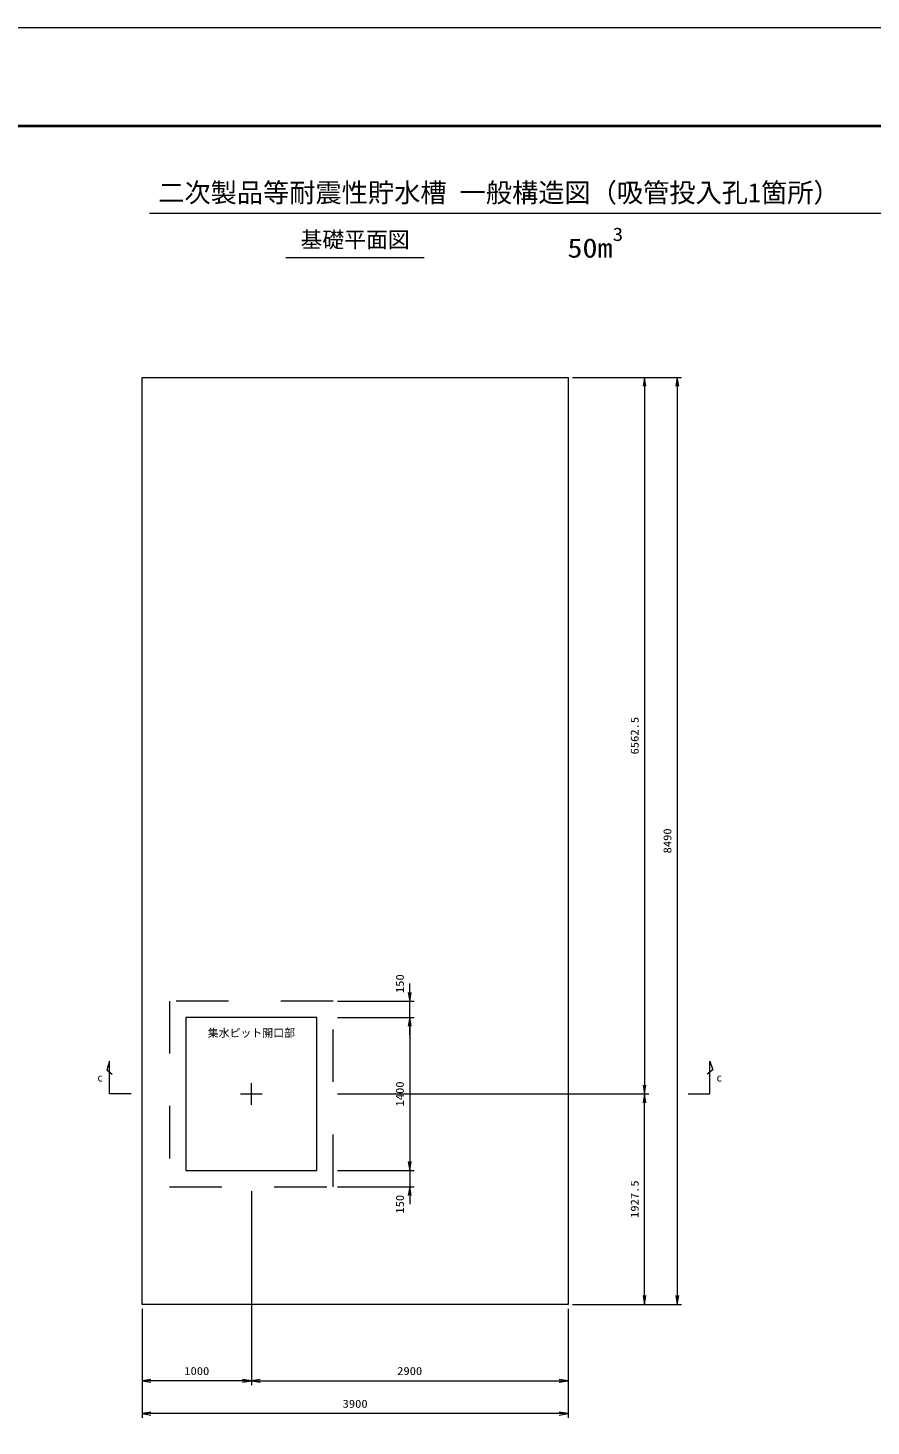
# Model space of a CAD drawing. Units: millimetres at full size. Extents: x 0 to 33600, y -27760 to -4000.
# Drawn here: x 11604 to 19325, y -16804 to -4000 of the extents above; entities that cross this region are included whole.
import ezdxf
from ezdxf.enums import TextEntityAlignment as Align

# ---------------------------------------------------------------- set-up
doc = ezdxf.new("R2010")
doc.units = ezdxf.units.MM
doc.header["$LTSCALE"] = 80.0044
doc.linetypes.add('CHAIN', pattern=[18.5, 12, -1.5, 3.5, -1.5])
doc.linetypes.add('DASHED_SPACED', pattern=[12, 6, -6])
for name, color, linetype, lineweight in [('0_2', 4, 'Continuous', 13), ('Defpoints_5', 5, 'Continuous', 13), ('図枠', 1, 'Continuous', 40), ('寸法', 6, 'Continuous', 13), ('文字', 2, 'Continuous', 13)]:
    doc.layers.add(name, color=color, linetype=linetype, lineweight=lineweight)
doc.styles.add('ＭＳ ゴシック', font='')
doc.styles.get('ＭＳ ゴシック').set_extended_font_data('MS Gothic')

# ---------------------------------------------------------------- blocks, each defined once
blk = doc.blocks.new('open_arrow')
at = {"color": 0, "linetype": 'Continuous', "lineweight": -2}
blk.add_lwpolyline([(7.5, 1.25), (0, 0), (7.5, -1.25)], dxfattribs=at)

msp = doc.modelspace()

# ---------------------------------------------------------------- linework, layer by layer
at = {"layer": '0_2', "color": 2, "linetype": 'CHAIN'}
for p, q in [((13650, -13862.5), (13650, -13662.5)), ((13550, -13762.5), (13750, -13762.5))]:
    msp.add_line(p, q, dxfattribs=at)
at = {"layer": '0_2', "color": 7}
for points in [[(12650, -7200), (16550, -7200), (16550, -15690), (12650, -15690)], [(13050, -14462.5), (14250, -14462.5), (14250, -13062.5), (13050, -13062.5)]]:
    msp.add_lwpolyline(points, close=True, dxfattribs=at)
at = {"layer": '0_2', "color": 7, "linetype": 'DASHED_SPACED'}
msp.add_lwpolyline([(12900, -14612.5), (14400, -14612.5), (14400, -12912.5), (12900, -12912.5)], close=True, dxfattribs=at)
at = {"layer": 'Defpoints_5'}
msp.add_lwpolyline([(0, -27760), (33600, -27760), (33600, -4000), (0, -4000)], close=True, dxfattribs=at)
at = {"layer": '図枠'}
msp.add_lwpolyline([(900, -26860), (32700, -26860), (32700, -4900), (900, -4900)], close=True, dxfattribs=at)
at = {"layer": '寸法'}
for p, q in [((16590, -7200), (17290, -7200)), ((16590, -7200), (17590, -7200)), ((17250, -7200), (17250, -13762.5)), ((17550, -7200), (17550, -15690)), ((15100, -13222.5), (15100, -12752.5)), ((14440, -12912.5), (15140, -12912.5)), ((14440, -13062.5), (15140, -13062.5)), ((14440, -13062.5), (15140, -13062.5)), ((15100, -13062.5), (15100, -14462.5)), ((14440, -13762.5), (17290, -13762.5)), ((14480, -13762.5), (17290, -13762.5)), ((17250, -15690), (17250, -13762.5)), ((15100, -14302.5), (15100, -14772.5)), ((14440, -14462.5), (15140, -14462.5)), ((14440, -14462.5), (15140, -14462.5)), ((13650, -14652.5), (13650, -16430)), ((13650, -14652.5), (13650, -16430)), ((14440, -14612.5), (15140, -14612.5)), ((12650, -15730), (12650, -16430)), ((12650, -15730), (12650, -16730)), ((16550, -15730), (16550, -16430)), ((16550, -15730), (16550, -16730)), ((16590, -15690), (17290, -15690)), ((16590, -15690), (17590, -15690)), ((13650, -16390), (12650, -16390)), ((13650, -16390), (16550, -16390)), ((16550, -16690), (12650, -16690))]:
    msp.add_line(p, q, dxfattribs=at)
for points in [[(12550, -13762.5), (12350, -13762.5), (12350, -13462.5), (12325, -13542.5), (12375, -13582.5)], [(17650, -13762.5), (17850, -13762.5), (17850, -13462.5), (17875, -13542.5), (17825, -13582.5)]]:
    msp.add_lwpolyline(points, dxfattribs=at)
at = {"layer": '文字'}
for p, q in [((21409.49, -5700), (12716.67, -5700)), ((15233.33, -6105), (13966.67, -6105))]:
    msp.add_line(p, q, dxfattribs=at)

# ---------------------------------------------------------------- block references
at = {"layer": '寸法', "xscale": 10.7, "yscale": 10.7}
for p, rotation in [((17250, -7200), 270), ((17550, -7200), 270), ((15100, -12912.5), 90), ((15100, -13062.5), 270), ((15100, -13062.5), 270), ((17250, -13762.5), 90), ((17250, -13762.5), 270), ((15100, -14462.5), 90), ((15100, -14462.5), 90), ((15100, -14612.5), 270), ((17250, -15690), 90), ((17550, -15690), 90), ((13650, -16390), 180), ((16550, -16390), 180), ((16550, -16690), 180)]:
    msp.add_blockref('open_arrow', p, dxfattribs=dict(at, rotation=rotation))
for p in [(12650, -16390), (13650, -16390), (12650, -16690)]:
    msp.add_blockref('open_arrow', p, dxfattribs=at)

# ---------------------------------------------------------------- texts
at = {"layer": '寸法', "style": 'ＭＳ ゴシック', "width": 1.15}
for s, p in [('6562.5', (17160, -10481.25)), ('8490', (17460, -11445)), ('150', (15010, -12752.5)), ('1400', (15010, -13762.5)), ('1927.5', (17160, -14726.25)), ('150', (15010, -14772.5))]:
    msp.add_text(s, height=73.31, rotation=90, dxfattribs=at).set_placement(p, align=Align.MIDDLE_CENTER)
at = {"layer": '寸法', "color": 3, "style": 'ＭＳ ゴシック'}
msp.add_text('c', height=73.31, dxfattribs=at).set_placement((12290, -13612.5), align=Align.MIDDLE_RIGHT)
msp.add_text('c', height=73.31, dxfattribs=at).set_placement((17910, -13612.5), align=Align.MIDDLE_LEFT)
at = {"layer": '寸法', "style": 'ＭＳ ゴシック', "width": 1.15}
for s, p in [('1000', (13150, -16300)), ('2900', (15100, -16300)), ('3900', (14600, -16600))]:
    msp.add_text(s, height=73.31, dxfattribs=at).set_placement(p, align=Align.MIDDLE_CENTER)
at = {"layer": '文字', "style": 'ＭＳ ゴシック'}
msp.add_text('二次製品等耐震性貯水槽 一般構造図（吸管投入孔1箇所）', height=176, dxfattribs=at).set_placement((12796.67, -5420), align=Align.TOP_LEFT)
msp.add_text('基礎平面図', height=146.6, dxfattribs=at).set_placement((14600, -5865), align=Align.TOP_CENTER)
at = {"layer": '文字', "style": 'ＭＳ ゴシック', "width": 1.15}
for s, height, p in [('3', 123.2, (16958.7, -5988)), ('50m', 176, (16544.7, -6156))]:
    msp.add_text(s, height=height, dxfattribs=at).set_placement(p, align=Align.BOTTOM_LEFT)
at = {"layer": '文字', "style": 'ＭＳ ゴシック'}
msp.add_text('集水ピット開口部', height=73.31, dxfattribs=at).set_placement((13650, -13262.5), align=Align.BOTTOM_CENTER)

doc.saveas('drawing.dxf')
